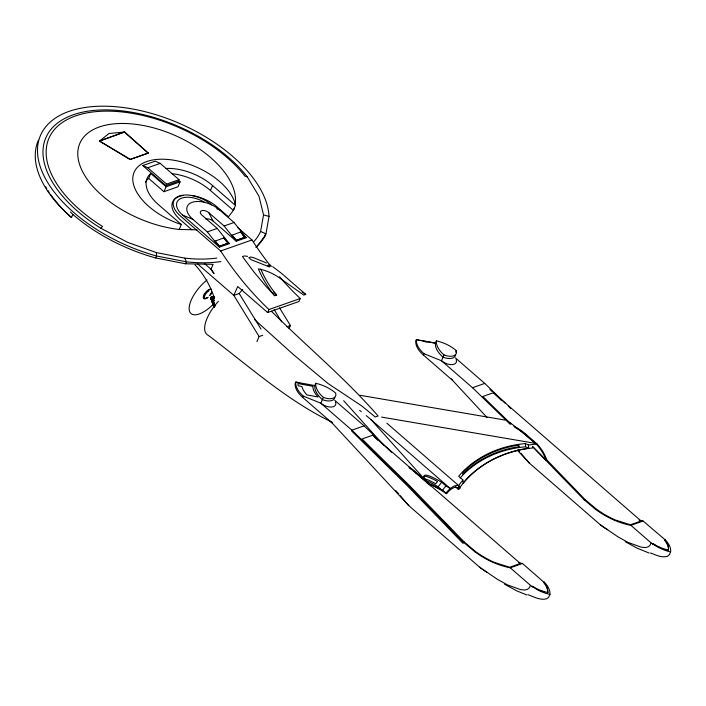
<?xml version="1.0" encoding="UTF-8"?>
<svg xmlns="http://www.w3.org/2000/svg" width="706" height="706" viewBox="0 0 706 706"><rect width="100%" height="100%" fill="white"/><g stroke="black" fill="none" stroke-linecap="round" stroke-linejoin="round"><path stroke-width="1.06" d="M253.533 241.902A117.152 63.293 23.6 0 0 260.593 231.489L263.541 214.898L258.978 196.233L247.206 176.774A117.152 63.293 23.6 0 0 73.106 114.822A117.152 63.293 23.6 0 0 100.843 228.267L127.751 242.405L156.397 252.598L184.822 258.149A117.152 63.293 23.6 0 0 216.821 258.061M256.199 247.374L265.068 235.795L265.438 233.748M220.837 261.599A122.985 66.443 23.6 0 1 186.393 261.811L156.547 255.987A122.985 66.443 23.6 0 1 37.524 152.558A122.985 66.443 23.6 0 1 149.999 112.986A122.985 66.443 23.6 0 1 269.03 216.415L265.933 233.836L265.068 235.795M99.422 141.129L108.945 133.513L124.618 131.987L148.286 153.149L130.133 159.538L99.422 141.129L124.618 131.987L99.484 140.944L130.195 159.353L148.348 152.964M50.382 194.176A123.003 66.452 23.6 0 0 71.518 217.563L72.886 214.439A123.541 66.743 23.6 0 1 70.485 212.012M145.41 182.316A41.883 22.627 23.6 0 1 148.648 178.406L150.802 173.491L166.095 186.781L180.118 181.848L178.503 180.445M165.875 185.652L166.554 184.081L179.015 179.695L160.236 163.377L155.205 161.171L142.753 165.557L165.875 185.652L178.336 181.266L179.015 179.695M148.648 178.406L163.951 191.697L166.095 186.781M180.118 181.848L177.965 186.763L163.951 191.697M72.886 214.439A122.985 66.443 23.6 0 0 155.691 257.955L156.547 255.987L156.397 252.598M235.186 204.158A83.767 45.255 23.6 0 0 153.784 127.918A83.767 45.255 23.6 0 0 78.816 161.789A83.767 45.255 23.6 0 0 179.2 229.459L181.345 224.534A54.733 29.573 23.6 0 1 132.781 178.936A54.733 29.573 23.6 0 1 181.389 161.842A54.733 29.573 23.6 0 1 235.513 205.481L233.368 210.397L228.444 216.813L216.954 206.823A28.346 15.311 23.6 0 0 190.991 195.456M234.145 208.402A83.767 45.255 23.6 0 1 233.368 210.397L210.432 190.47L212.577 185.546A41.883 22.627 23.6 0 0 165.795 168.487M155.691 257.955L185.537 263.779L186.393 261.811L184.822 258.149M256.94 341.563L259.128 336.559L233.836 295.399L237.719 286.512L267.645 312.52L268.951 309.528L300.235 298.523A271.889 197.945 70.6 0 1 279.497 276.77M300.235 298.523L298.929 301.506L267.645 312.52M289.107 328.555L290.413 325.545L279.497 307.772M302.768 397.487L303.351 396.145A25.928 14.005 23.6 0 1 295.761 382.078L295.179 383.411A25.928 14.005 23.6 0 0 302.768 397.487L332.005 422.894L408.792 505.637L479.665 567.218L497.183 579.194L507.49 584.903L520.313 589.536L524.629 590.039L527.55 589.325L529.412 587.692L530.435 585.336L510.253 567.792A113.772 82.831 70.6 0 1 498.101 564.412L494.068 562.814A113.772 82.831 70.6 0 1 474.494 551.51L463.498 542.234L408.174 485.304L351.862 430.166L320.833 403.197L303.351 396.145M334.856 397.513A11.375 6.142 23.6 0 1 322.386 399.631A25.928 14.005 23.6 0 1 314.797 385.564L315.785 383.323A25.928 14.005 23.6 0 1 335.615 393.074A11.375 6.142 23.6 0 1 323.366 397.39L320.833 403.197A9.469 5.118 23.6 0 0 331.626 407.035A9.469 5.118 23.6 0 0 335.5 401.996M423.406 355.039L423.988 353.706A25.928 14.005 23.6 0 1 416.408 339.63L415.825 340.972A25.928 14.005 23.6 0 0 423.406 355.039L452.652 380.446L486.946 417.396M455.502 355.065A11.375 6.142 23.6 0 1 443.033 357.183A25.928 14.005 23.6 0 1 435.443 343.116L436.423 340.874A25.928 14.005 23.6 0 1 456.261 350.635L455.608 352.126M456.261 350.635A11.375 6.142 23.6 0 1 444.012 354.941L441.479 360.748L472.508 387.718L510.156 424.28M530.435 585.336L532.174 586.739L532.642 586.298A24.525 13.255 23.6 0 0 547.821 592.51L547.679 592.837A26.475 14.305 23.6 0 0 543.805 582.609L544.317 582.15L545.094 582.98A26.475 14.305 23.6 0 1 549.956 594.364L548.783 597.047L546.921 598.688C540.372 600.762 533.904 596.702 527.85 594.655M532.139 586.757L532.642 586.298M543.805 582.609L544.317 582.15M532.686 446.757L584.144 499.795L595.14 509.061A113.772 82.831 70.6 0 0 614.714 520.366L618.747 521.963A113.772 82.831 70.6 0 0 630.899 525.343L651.082 542.888L650.058 545.244L648.196 546.876L645.275 547.591L640.96 547.088L628.137 542.455L617.829 536.754L600.303 524.77L529.438 463.189L517.507 450.34M651.082 542.888L652.838 544.247L653.35 543.797A26.475 14.305 23.6 0 0 668.467 550.071L668.326 550.389A26.475 14.305 23.6 0 1 664.849 549.471M652.838 544.247L653.35 543.797M668.326 550.389A24.525 13.255 23.6 0 0 664.575 540.161L665.034 539.719L665.829 540.522A24.525 13.255 23.6 0 1 670.594 551.924L669.429 554.607L667.567 556.24C661.743 558.172 655.883 554.907 650.473 552.992M665.034 539.719L643.14 521.037A113.772 82.831 70.6 0 1 639.089 520.145M442.521 490.546L445.645 493.256L450.296 488.534A12.929 5.454 -49 0 1 458.662 485.596L462.889 479.93L458.679 476.268A90.28 75.101 -3.3 0 1 525.414 443.589L528.467 445.018L537.054 443.977A36.491 26.563 70.6 0 1 546.832 459.933L584.992 499.495L595.979 508.761A113.772 82.831 70.6 0 0 615.561 520.075L630.432 524.761L641.119 521.002L493.494 392.721L482.807 396.49L510.994 423.979M215.162 241.09L219.495 246.226L228.1 243.208L223.873 237.913L215.162 241.09L219.381 246.385L228.1 243.208M223.873 237.913L227.985 243.358M231.983 235.177L236.316 240.314L244.92 237.287L240.693 232L231.983 235.177L236.201 240.464L244.92 237.287M240.693 232L244.805 237.437M424.88 480.239A90.28 9.372 38.2 0 1 438.135 486.778L441.709 482.242L445.927 485.904L450.296 488.534L446.483 493.379A96.175 9.99 38.2 0 0 428.727 483.91M427.448 483.072A96.175 9.99 38.2 0 1 442.353 490.441L445.927 485.904M100.843 228.267L102.511 226.432A114.116 61.651 23.6 0 1 75.489 115.934A114.116 61.651 23.6 0 1 245.079 176.271L247.206 176.774M209.364 295.355L209.911 295.099M445.645 493.256L446.536 493.688A10.661 4.501 -49 0 1 458.468 489.487L460.127 488.164L458.662 485.596L386.826 423.176M142.753 165.557L147.775 167.763L160.236 163.377M182.598 215.092L192.853 219.337L207.317 231.903L217.219 228.417L229.362 243.641L219.46 247.118L182.598 215.092A20.659 11.164 23.6 0 1 179.906 198.995A20.659 11.164 23.6 0 1 204.308 202.128M208.782 212.647L224.137 225.991L234.039 222.505L246.182 237.719L236.281 241.205L213.08 221.04L208.782 212.647A5.348 2.886 23.6 0 0 201.66 210.679A5.348 2.886 23.6 0 0 201.863 215.074L217.219 228.417M211.606 204.89A24.189 13.07 23.6 0 0 179.403 196.003A24.189 13.07 23.6 0 0 180.321 215.895L220.687 250.974L251.98 239.969A271.889 197.945 70.6 0 0 270.742 266.18M242.723 289.539A18.418 7.775 -49 0 0 239.175 293.519L233.836 295.399L197.689 263.982M247.603 256.375L244.444 255.934L242.485 256.622L254.001 272.066L266.224 286.601L274.722 295.735L276.673 295.055A82.531 60.089 70.6 0 1 260.699 269.039M272.692 266.639L281.526 273.363L305.742 294.411L303.792 295.099L279.929 278.208A70.07 51.017 70.6 0 0 258.387 268.907A82.531 60.089 70.6 0 0 274.722 295.735M259.128 336.559L262.685 335.306M286.857 326.799L290.413 325.545M391.601 452.431L364.111 425.859L351.862 430.166L351.535 430.916L407.777 486.213L463.021 543.338L464.213 541.987L475.209 551.254A113.772 82.831 70.6 0 0 494.791 562.567L509.653 567.253L520.34 563.494L372.724 435.214L362.037 438.973L408.889 485.048L464.213 541.987M472.508 387.718L484.757 383.411L505.196 403.117M413.292 470.902A52.341 38.106 70.6 0 1 415.737 472.949L416.434 472.702L427.668 482.463A36.491 26.563 70.6 0 1 430.625 485.94M514.974 427.457A52.341 38.106 70.6 0 1 525.123 434.464L525.82 434.216L537.054 443.977M415.737 472.949L426.971 482.71L427.668 482.463L424.906 478.95A90.28 9.372 38.2 0 1 441.709 482.242M532.836 446.713L546.126 460.18L546.832 459.933M584.144 499.795L584.992 499.495M510.253 567.792L522.493 563.485L544.176 582.476M630.899 525.343L643.14 521.037M179.2 229.459L196.956 229.812M185.537 263.779L213.124 264.335L210.997 269.224L213.724 273.399M359.769 395.245L504.922 420.052M381.567 417.087L535.386 443.377A279.073 100.57 51.3 0 0 509.423 422.197M435.443 343.116L416.408 339.63A25.928 14.005 23.6 0 1 419.991 340.574M420.361 340.46L435.302 343.187M424.897 341.73L426.795 342.075M314.797 385.564L295.761 382.078A25.928 14.005 23.6 0 1 299.344 383.014M214.209 296.811L212.135 296.414L214.703 297.288M213.953 296.917L211.826 296.432L214.28 297.367M263.541 214.898L269.03 216.415M649.202 553.072L637.183 548.2L625.234 541.661M526.791 594.964L516.483 590.745L504.525 584.197M423.988 353.706L441.479 360.748A9.469 5.118 23.6 0 0 452.272 364.596A9.469 5.118 23.6 0 0 456.138 359.548M216.777 208.782L219.575 209.938L234.039 222.505M260.593 231.489L265.933 233.836A122.985 66.443 23.6 0 1 255.987 247.179M214.174 297.941L211.412 296.67L214.5 298.409M460.153 477.988A90.28 75.101 -3.3 0 1 525.591 446.81L528.653 448.239L528.467 445.018M266.568 262.994L253.966 257.84L250.78 257.01L248.83 257.699L251.107 259.676L269.454 266.939L267.698 265.421L269.648 264.732L271.404 266.259M332.173 422.276C286.292 400.17 248.538 365.637 208.173 335.279A31.029 13.096 -49 0 1 218.383 301.303M212.268 296.644L212.824 296.988M302.212 291.913L305.742 294.411M652.979 543.92L653.994 544.661A26.475 14.305 23.6 0 0 670.594 551.924M532.315 586.412L533.295 587.145A24.525 13.255 23.6 0 0 549.956 594.364M455.352 357.863L484.757 383.411M525.123 434.464L536.357 444.224A36.491 26.563 70.6 0 1 546.126 460.18M212.577 185.546L235.513 205.481M237.975 227.8L251.98 239.969M242.908 234.869L246.182 237.719M147.775 167.763L166.554 184.081M227.703 242.193L229.362 243.641M191.794 229.715L180.295 219.725A28.346 15.311 23.6 0 1 183.472 195.447M181.345 224.534L158.409 204.608A41.883 22.627 23.6 0 1 150.802 173.491M204.396 263.488L210.997 269.224L214.121 273.566M455.344 486.769L458.468 489.487M366.237 415.605A279.073 251.336 -64.3 0 1 371.038 419.664L450.296 488.534M443.403 490.97L446.536 493.688M438.135 486.778L442.353 490.441M334.715 400.311L364.111 425.859M124.556 132.172L148.286 153.149M254.487 319.5L293.131 354.333L327.778 383.332L361.772 405.941L375.248 417.008L378.098 416.002C345.375 378.319 306.731 346.434 271.422 311.267M489.938 389.465L492.294 391.733M493.494 392.721L501.348 400.32M372.724 435.214L378.222 440.535M508.329 406.171L510.685 408.465M214.456 300.474L211.015 297.085L213.997 300.156M273.822 292.046L276.673 295.055M371.038 419.664L426.698 481.616A279.073 251.336 -64.3 0 0 416.99 473.638M343.672 400.673L383.949 445.512M211.076 298.153L211.509 298.656M517.93 449.872L519.369 451.54M520.807 453.199L529.438 463.189M451.213 378.787L452.652 380.446M395.845 490.652L398.722 493.979M400.161 495.647L408.792 505.637M330.567 421.226L332.005 422.894M224.137 225.991L236.281 241.205M207.317 231.903L219.46 247.118M274.157 309.652L281.632 321.812M239.175 293.519L261.017 329.067M214.28 303.386L210.723 297.544L215.056 306.369M213.018 301.939L214.959 305.724M214.28 305.601L210.759 298.17L214.156 307.445M214.483 306.333L210.635 297.941L213.75 307.022M214.545 306.951L213.477 299.344L214.253 297.561A69.841 50.85 70.6 0 0 194.988 264.829M525.414 443.589L525.591 446.81M462.889 479.93L463.074 483.151A96.175 80.007 -3.3 0 1 528.653 448.239M458.662 485.596L458.856 489.029A96.175 80.007 -3.3 0 1 532.598 447.992M211.632 292.734A5.904 2.489 -49 0 1 210.123 295.187M206.884 298.126A5.904 2.489 -49 0 1 204.29 294.817A5.904 2.489 -49 0 1 211.447 289.469M205.605 298.541A6.001 2.533 -49 0 1 204.396 294.04A6.001 2.533 -49 0 1 211.323 289.222M211.676 292.249A5.048 2.127 -49 0 1 210.803 294.27M208.244 297.164A5.048 2.127 -49 0 1 204.978 298.311M204.572 297.932A5.048 2.127 -49 0 1 208.888 290.907M211.491 291.569A4.73 1.994 -49 0 1 211.412 292.346M207.29 297.579A4.73 1.994 -49 0 1 206.443 297.976M210.997 293.334A4.51 1.906 -49 0 1 210.503 294.27M207.361 297.455A4.51 1.906 -49 0 1 206.558 297.844M213.494 304.057A25.69 10.846 -49 0 1 189.42 310.878A25.69 10.846 -49 0 1 207.061 279.947M444.012 354.941A25.928 14.005 23.6 0 1 436.423 340.874M659.669 547.556A26.475 14.305 23.6 0 1 657.992 546.779M656.351 545.95A26.475 14.305 23.6 0 1 653.2 544.123M607.707 529.685A26.475 14.305 23.6 0 1 600.303 524.77M513.897 426.362A52.341 38.106 70.6 0 1 525.82 434.216M664.717 539.834A24.525 13.255 23.6 0 1 668.467 550.071M323.366 397.39A25.928 14.005 23.6 0 1 315.785 383.323M486.999 572.222A24.525 13.255 23.6 0 1 479.665 567.218M522.493 563.485A113.772 82.831 70.6 0 1 518.442 562.594M544.185 591.981A24.525 13.255 23.6 0 1 540.699 590.798M534.036 587.577A24.525 13.255 23.6 0 1 532.5 586.624M426.971 482.71A36.491 26.563 70.6 0 1 427.986 483.822M408.906 467.143A52.341 38.106 70.6 0 1 416.434 472.702M543.947 582.282A26.475 14.305 23.6 0 1 547.821 592.51M409.445 468.016A279.073 251.336 -64.3 0 1 411.986 469.852M359.672 410.407A279.073 251.336 -64.3 0 1 361.331 411.677M423.776 476.435A90.28 9.372 38.2 0 1 437.526 481.501L435.743 483.778A90.28 9.372 38.2 0 0 424.147 478.677M71.518 217.563A122.985 66.443 23.6 0 1 38.398 140.238M172.07 173.667A41.883 22.627 23.6 0 1 210.432 190.47M49.12 192.332A123.003 66.452 23.6 0 1 47.92 190.479M46.781 188.634A123.003 66.452 23.6 0 1 45.696 186.781M192.853 219.337A20.659 11.164 23.6 0 1 192.076 202.357A20.659 11.164 23.6 0 1 219.575 209.938M268.951 309.528A271.889 197.945 70.6 0 1 220.687 250.974M205.958 219.081A5.348 2.886 23.6 0 1 213.08 221.04M312.811 386.288L297.861 383.552L298.144 385.82L301.947 386.509A25.928 14.005 23.6 0 0 306.889 394.919L318.035 396.957A25.928 14.005 23.6 0 1 312.811 386.288M518.989 446.739L518.892 445.133A90.28 75.101 -3.3 0 0 462.73 472.641L462.827 474.247A90.28 75.101 -3.3 0 1 518.989 446.739"/></g></svg>
